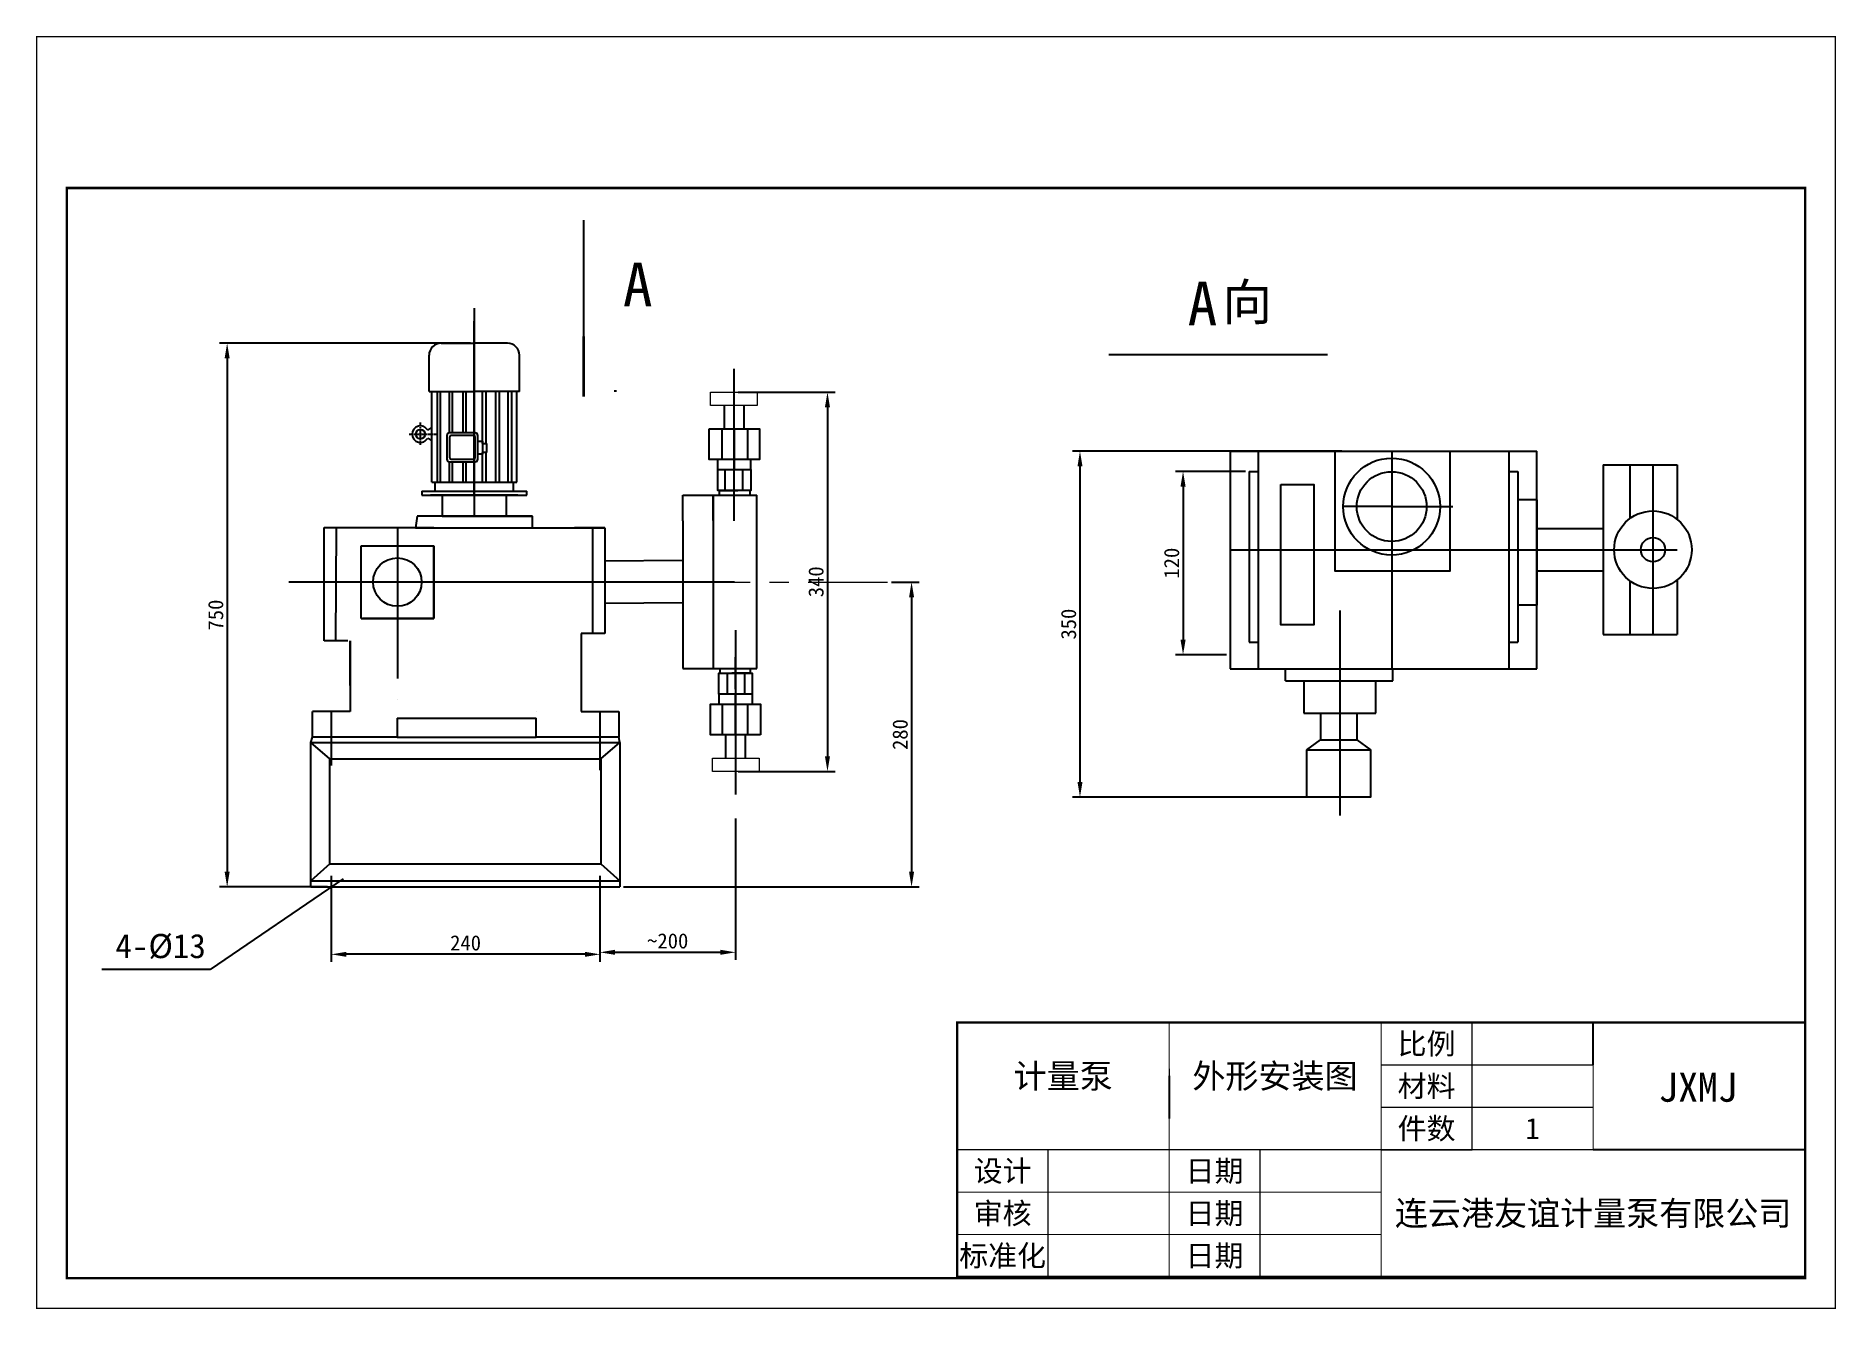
# Model space of a CAD drawing. Header units: millimetres. Extents: x 31 to 328, y 15 to 225.
import ezdxf
from ezdxf.enums import TextEntityAlignment as Align

# ---------------------------------------------------------------- set-up
doc = ezdxf.new("R2010")
doc.units = ezdxf.units.MM
doc.header["$PDMODE"] = 35
doc.linetypes.add('CENTER', pattern=[0.82, 0.7, -0.04, 0.04, -0.04])
doc.linetypes.add('CENTER2', pattern=[28.575, 19.05, -3.175, 3.175, -3.175])
for name, color, linetype, lineweight in [('01-轮廓线', 7, 'Continuous', 35), ('02-中心线', 1, 'CENTER2', 15), ('04-标注', 3, 'Continuous', 20)]:
    doc.layers.add(name, color=color, linetype=linetype, lineweight=lineweight)
for name, color, linetype in [('05-文字', 5, 'Continuous'), ('2', 4, 'Continuous'), ('5', 1, 'CENTER')]:
    doc.layers.add(name, color=color, linetype=linetype)
doc.styles.add('S', font='SimSun.ttf')
doc.dimstyles.new('ISO-25', dxfattribs={"dimtxt": 2.5, "dimasz": 2.5, "dimexe": 1.25, "dimexo": 0.625, "dimtad": 1, "dimtxsty": 'Standard', "dimcen": 2.5, "dimadec": 0, "dimazin": 0, "dimtfac": 1, "dimtmove": 0, "dimatfit": 3, "dimfxl": 0, "dimarcsym": 0})

# ---------------------------------------------------------------- blocks, each defined once
blk = doc.blocks.new('*D9')
at = {"color": 0, "lineweight": -2}
for p, q in [((79.59, 86.7), (79.59, 72.47)), ((123.96, 86.7), (123.96, 72.47)), ((121.46, 73.72), (82.09, 73.72))]:
    blk.add_line(p, q, dxfattribs=at)
at = {"color": 0}
for points in [[(82.09, 74.13), (82.09, 73.3), (79.59, 73.72)], [(121.46, 74.13), (121.46, 73.3), (123.96, 73.72)]]:
    blk.add_solid(points, dxfattribs=at)
at = {"layer": 'Defpoints', "color": 0}
for p in [(79.59, 87.33), (123.96, 87.33), (79.59, 73.72)]:
    blk.add_point(p, dxfattribs=at)
at = {"color": 0, "insert": (101.77, 75.59), "char_height": 2.5, "attachment_point": 5}
blk.add_mtext('\\A1;240', dxfattribs=at)
blk = doc.blocks.new('*D11')
at = {"color": 0, "lineweight": -2}
for p, q in [((146.33, 96.16), (146.33, 72.8)), ((123.96, 77.12), (123.96, 72.8)), ((126.46, 74.05), (143.83, 74.05))]:
    blk.add_line(p, q, dxfattribs=at)
at = {"color": 0}
for points in [[(126.46, 74.47), (126.46, 73.63), (123.96, 74.05)], [(143.83, 74.47), (143.83, 73.63), (146.33, 74.05)]]:
    blk.add_solid(points, dxfattribs=at)
at = {"layer": 'Defpoints', "color": 0}
for p in [(146.33, 96.79), (123.96, 77.75), (146.33, 74.05)]:
    blk.add_point(p, dxfattribs=at)
at = {"color": 0, "insert": (135.14, 75.92), "char_height": 2.5, "attachment_point": 5}
blk.add_mtext('\\A1;~200', dxfattribs=at)
blk = doc.blocks.new('*D12')
at = {"color": 0, "lineweight": -2}
for p, q in [((246.45, 156.8), (201.96, 156.8)), ((203.21, 154.3), (203.21, 102.18)), ((246.47, 99.68), (201.96, 99.68))]:
    blk.add_line(p, q, dxfattribs=at)
at = {"color": 0}
for points in [[(202.8, 154.3), (203.63, 154.3), (203.21, 156.8)], [(202.8, 102.18), (203.63, 102.18), (203.21, 99.68)]]:
    blk.add_solid(points, dxfattribs=at)
at = {"layer": 'Defpoints', "color": 0}
for p in [(247.07, 156.8), (203.21, 99.68), (247.1, 99.68)]:
    blk.add_point(p, dxfattribs=at)
at = {"color": 0, "insert": (201.34, 128.24), "char_height": 2.5, "attachment_point": 5, "rotation": 90}
blk.add_mtext('\\A1;350', dxfattribs=at)
blk = doc.blocks.new('*D27')
at = {"color": 0, "lineweight": -2}
for p, q in [((146.77, 166.56), (162.77, 166.56)), ((161.52, 164.06), (161.52, 106.4)), ((146.77, 103.9), (162.77, 103.9))]:
    blk.add_line(p, q, dxfattribs=at)
at = {"color": 0}
for points in [[(161.1, 164.06), (161.93, 164.06), (161.52, 166.56)], [(161.1, 106.4), (161.93, 106.4), (161.52, 103.9)]]:
    blk.add_solid(points, dxfattribs=at)
at = {"layer": 'Defpoints', "color": 0}
for p in [(146.14, 166.56), (146.14, 103.9), (161.52, 103.9)]:
    blk.add_point(p, dxfattribs=at)
at = {"color": 0, "insert": (159.64, 135.23), "char_height": 2.5, "attachment_point": 5, "rotation": 90}
blk.add_mtext('\\A1;340', dxfattribs=at)
blk = doc.blocks.new('*D33')
at = {"color": 0, "lineweight": -2}
for p, q in [((230.52, 153.45), (218.98, 153.45)), ((220.23, 150.95), (220.23, 125.68)), ((227.41, 123.18), (218.98, 123.18))]:
    blk.add_line(p, q, dxfattribs=at)
at = {"color": 0}
for points in [[(219.81, 150.95), (220.65, 150.95), (220.23, 153.45)], [(219.81, 125.68), (220.65, 125.68), (220.23, 123.18)]]:
    blk.add_solid(points, dxfattribs=at)
at = {"layer": 'Defpoints', "color": 0}
for p in [(231.15, 153.45), (220.23, 123.18), (228.03, 123.18)]:
    blk.add_point(p, dxfattribs=at)
at = {"color": 0, "insert": (218.35, 138.31), "char_height": 2.5, "attachment_point": 5, "rotation": 90}
blk.add_mtext('\\A1;120', dxfattribs=at)
blk = doc.blocks.new('*D34')
at = {"color": 0, "lineweight": -2}
for p, q in [((102.57, 174.63), (61.15, 174.63)), ((62.4, 172.13), (62.4, 87.34)), ((78.96, 84.84), (61.15, 84.84))]:
    blk.add_line(p, q, dxfattribs=at)
at = {"color": 0}
for points in [[(61.98, 172.13), (62.81, 172.13), (62.4, 174.63)], [(61.98, 87.34), (62.81, 87.34), (62.4, 84.84)]]:
    blk.add_solid(points, dxfattribs=at)
at = {"layer": 'Defpoints', "color": 0}
for p in [(103.2, 174.63), (62.4, 84.84), (79.59, 84.84)]:
    blk.add_point(p, dxfattribs=at)
at = {"color": 0, "insert": (60.52, 129.74), "char_height": 2.5, "attachment_point": 5, "rotation": 90}
blk.add_mtext('\\A1;750', dxfattribs=at)
blk = doc.blocks.new('*D35')
at = {"color": 0, "lineweight": -2}
for p, q in [((172.07, 135.18), (176.65, 135.18)), ((175.4, 132.68), (175.4, 87.34)), ((127.85, 84.84), (176.65, 84.84))]:
    blk.add_line(p, q, dxfattribs=at)
at = {"color": 0}
for points in [[(174.99, 132.68), (175.82, 132.68), (175.4, 135.18)], [(174.99, 87.34), (175.82, 87.34), (175.4, 84.84)]]:
    blk.add_solid(points, dxfattribs=at)
at = {"layer": 'Defpoints', "color": 0}
for p in [(171.44, 135.18), (127.22, 84.84), (175.4, 84.84)]:
    blk.add_point(p, dxfattribs=at)
at = {"color": 0, "insert": (173.53, 110.01), "char_height": 2.5, "attachment_point": 5, "rotation": 90}
blk.add_mtext('\\A1;280', dxfattribs=at)

msp = doc.modelspace()

# ---------------------------------------------------------------- linework, layer by layer
at = {"color": 0}
for p, q in [((121.235, 194.938), (121.235, 175.752)), ((103.198, 180.414), (103.198, 146.04)), ((103.198, 149.526), (103.198, 178.287)), ((207.983, 172.775), (244.089, 172.775)), ((146.14, 149.508), (146.14, 170.38)), ((126.681, 166.732), (126.292, 166.732)), ((146.14, 160.506), (146.14, 168.073)), ((144.52, 160.506), (144.52, 164.36)), ((147.76, 160.506), (147.76, 164.36)), ((144.158, 155.449), (144.158, 160.506)), ((146.14, 160.506), (146.14, 153.763)), ((148.347, 155.449), (148.347, 160.506)), ((146.14, 145.323), (146.14, 159.033)), ((143.409, 153.763), (143.409, 155.449)), ((148.872, 153.763), (148.872, 155.449)), ((228.035, 156.795), (228.035, 120.878)), ((228.035, 156.795), (274.02, 156.795)), ((232.649, 156.795), (232.649, 120.878)), ((254.677, 156.795), (254.677, 140.531)), ((254.677, 156.795), (254.677, 120.878)), ((267.116, 156.795), (278.634, 156.795)), ((274.02, 156.795), (274.02, 120.878)), ((278.634, 120.878), (278.634, 156.795)), ((144.574, 153.763), (144.574, 150.311)), ((147.466, 153.763), (147.466, 150.311)), ((231.149, 153.452), (231.149, 125.27)), ((231.149, 153.452), (231.149, 125.27)), ((231.149, 153.452), (232.649, 153.452)), ((274.02, 153.452), (275.52, 153.452)), ((275.52, 153.452), (275.52, 125.27)), ((289.603, 154.531), (289.603, 126.531)), ((289.603, 154.531), (301.81, 154.531)), ((294.011, 154.531), (294.011, 145.675)), ((297.818, 154.531), (297.818, 126.531)), ((301.81, 154.531), (301.81, 145.533)), ((94.526, 150.219), (94.526, 149.526)), ((110.398, 149.526), (95.998, 149.526)), ((97.917, 149.526), (97.917, 146.04)), ((108.541, 146.04), (108.541, 149.526)), ((111.871, 149.526), (111.871, 150.219)), ((137.64, 145.316), (137.64, 149.508)), ((137.64, 149.508), (149.503, 149.508)), ((142.64, 145.368), (142.64, 149.508)), ((142.64, 149.508), (142.64, 120.933)), ((143.644, 150.311), (143.644, 149.508)), ((143.842, 150.311), (146.722, 150.311)), ((148.682, 150.311), (148.682, 149.508)), ((148.682, 149.508), (149.847, 149.508)), ((149.847, 120.933), (149.847, 149.508)), ((278.634, 148.744), (275.52, 148.744)), ((278.634, 148.744), (275.52, 148.744)), ((278.634, 148.744), (278.634, 131.345)), ((93.756, 146.04), (93.518, 144.135)), ((97.917, 146.04), (93.756, 146.04)), ((93.756, 146.04), (93.756, 146.04)), ((93.756, 146.04), (93.756, 146.04)), ((97.917, 146.04), (107.581, 146.04)), ((97.917, 146.04), (97.917, 146.04)), ((97.917, 146.04), (112.813, 146.04)), ((112.813, 146.04), (97.917, 146.04)), ((97.917, 146.04), (97.917, 146.04)), ((107.581, 146.04), (107.581, 146.04)), ((107.581, 146.04), (107.581, 146.04)), ((107.581, 146.04), (108.541, 146.04)), ((112.813, 144.135), (112.813, 146.04)), ((254.677, 147.646), (246.677, 147.646)), ((254.677, 147.646), (264.76, 147.646)), ((78.418, 125.506), (78.418, 144.175)), ((96.506, 144.135), (78.418, 144.135)), ((80.364, 125.506), (80.449, 144.165)), ((90.506, 144.135), (90.506, 119.283)), ((93.518, 144.135), (112.813, 144.135)), ((107.22, 144.135), (124.735, 144.135)), ((124.735, 144.135), (119.735, 144.135)), ((124.735, 144.135), (122.735, 144.135)), ((122.789, 126.673), (122.789, 144.135)), ((124.735, 144.135), (124.735, 126.673)), ((124.735, 144.135), (124.735, 142.135)), ((137.64, 145.316), (137.64, 125.315)), ((142.64, 145.368), (142.64, 125.367)), ((278.634, 144.031), (289.603, 144.031)), ((84.506, 129.182), (84.506, 141.182)), ((84.506, 141.182), (96.506, 141.182)), ((96.506, 129.182), (96.506, 141.182)), ((96.506, 141.182), (96.506, 129.182)), ((122.789, 126.673), (122.789, 142.135)), ((122.789, 142.135), (122.789, 142.135)), ((228.035, 140.531), (301.81, 140.531)), ((124.699, 138.681), (137.64, 138.816)), ((278.634, 137.031), (289.603, 137.031)), ((146.142, 135.182), (72.58, 135.182)), ((294.011, 135.386), (294.011, 126.531)), ((301.81, 135.528), (301.81, 126.531)), ((124.771, 131.682), (137.64, 131.815)), ((278.634, 131.345), (275.52, 131.345)), ((84.506, 129.182), (96.506, 129.182)), ((96.506, 129.182), (84.772, 129.182)), ((137.64, 128.077), (137.64, 120.933)), ((246.108, 130.506), (246.108, 96.621)), ((82.31, 125.506), (78.418, 125.506)), ((82.699, 118.116), (82.699, 125.506)), ((82.699, 125.506), (82.699, 113.838)), ((124.735, 126.673), (120.843, 126.673)), ((120.843, 126.673), (120.843, 113.838)), ((146.328, 127.229), (146.328, 107.666)), ((231.149, 125.27), (232.649, 125.27)), ((274.02, 125.27), (275.52, 125.27)), ((289.603, 126.531), (301.81, 126.531)), ((146.328, 117.502), (146.328, 122.801)), ((137.64, 120.933), (149.847, 120.933)), ((143.786, 120.151), (143.786, 120.954)), ((145.002, 116.699), (145.002, 120.151)), ((148.626, 120.151), (145.746, 120.151)), ((146.328, 120.954), (146.328, 100.083)), ((147.894, 116.699), (147.894, 120.151)), ((148.824, 120.151), (148.824, 120.954)), ((228.035, 120.878), (274.02, 120.878)), ((237.143, 118.878), (237.143, 120.878)), ((237.143, 120.878), (237.143, 120.878)), ((254.878, 118.878), (254.878, 120.878)), ((274.02, 120.878), (278.634, 120.878)), ((143.596, 116.699), (143.596, 115.014)), ((146.328, 109.956), (146.328, 116.699)), ((149.059, 116.699), (149.059, 115.014)), ((237.143, 118.878), (254.878, 118.878)), ((240.146, 118.878), (240.146, 116.905)), ((240.146, 116.905), (240.146, 113.564)), ((252.07, 113.564), (252.07, 118.878)), ((76.472, 113.838), (76.472, 113.838)), ((76.472, 109.56), (76.472, 113.838)), ((82.699, 113.838), (76.472, 113.838)), ((79.585, 113.838), (79.585, 104.893)), ((90.484, 115.838), (90.484, 115.838)), ((113.448, 113.838), (113.448, 113.838)), ((120.843, 113.838), (127.07, 113.838)), ((123.957, 113.838), (123.957, 104.115)), ((127.07, 113.838), (127.07, 109.56)), ((144.121, 115.014), (144.121, 109.956)), ((148.31, 115.014), (148.31, 109.956)), ((240.146, 113.564), (252.07, 113.564)), ((242.91, 113.564), (242.91, 109.133)), ((248.91, 113.564), (248.91, 109.133)), ((90.484, 112.699), (90.484, 109.56)), ((90.484, 112.699), (113.448, 112.699)), ((113.448, 109.56), (113.448, 112.699)), ((76.217, 108.7), (76.472, 109.56)), ((76.217, 108.7), (127.22, 108.7)), ((79.355, 106.012), (76.217, 108.7)), ((76.217, 84.842), (76.217, 108.7)), ((90.484, 109.56), (76.472, 109.56)), ((90.484, 109.56), (113.448, 109.56)), ((127.07, 109.56), (113.448, 109.56)), ((124.081, 106.012), (127.22, 108.7)), ((127.22, 108.7), (127.07, 109.56)), ((127.22, 108.7), (127.22, 84.842)), ((144.708, 109.956), (144.708, 106.102)), ((146.328, 109.956), (146.328, 102.39)), ((147.948, 109.956), (147.948, 106.102)), ((240.681, 107.477), (242.91, 109.133)), ((242.91, 109.133), (248.91, 109.133)), ((248.91, 109.133), (251.183, 107.477)), ((79.355, 88.664), (79.355, 106.012)), ((79.355, 106.012), (124.081, 106.012)), ((124.081, 106.012), (124.08, 90.03)), ((79.355, 88.664), (79.355, 89.938)), ((124.08, 90.03), (124.08, 88.664)), ((79.355, 88.664), (76.217, 85.85)), ((79.355, 88.664), (124.08, 88.664)), ((124.08, 88.664), (127.22, 85.85)), ((81.545, 86.179), (59.595, 71.205)), ((76.217, 85.85), (127.22, 85.85)), ((76.217, 84.842), (127.22, 84.842)), ((59.595, 71.205), (41.691, 71.205))]:
    msp.add_line(p, q, dxfattribs=at)
for points, const_width in [([(30.938, 15.253), (327.938, 15.253), (327.938, 225.253), (30.938, 225.253)], 0.2), ([(35.938, 20.253), (322.938, 20.253), (322.938, 200.253), (35.938, 200.253)], 0.4), ([(182.938, 20.453), (322.938, 20.453), (322.938, 62.453), (182.938, 62.453)], 0.4)]:
    msp.add_lwpolyline(points, close=True, dxfattribs=dict(const_width=const_width))
for points in [[(142.003, 160.506), (150.278, 160.506), (150.278, 155.449), (142.003, 155.449)], [(245.366, 156.795), (264.286, 156.795), (264.286, 136.998), (245.366, 136.998)], [(143.409, 153.763), (148.872, 153.763), (148.872, 150.311), (143.409, 150.311)], [(236.368, 151.303), (241.807, 151.303), (241.807, 128.145), (236.368, 128.145)], [(149.059, 116.699), (143.596, 116.699), (143.596, 120.151), (149.059, 120.151)], [(150.465, 109.956), (142.19, 109.956), (142.19, 115.014), (150.465, 115.014)], [(240.681, 107.477), (251.183, 107.477), (251.183, 99.68), (240.681, 99.68)]]:
    msp.add_lwpolyline(points, close=True, dxfattribs=at)
msp.add_lwpolyline([(217.938, 62.453, 0.2, 0.2, 0), (217.938, 20.453, 0.2, 0.2, 0)], format="xyseb")
at = {"const_width": 0.2}
for points in [[(252.938, 62.453), (252.938, 20.453)], [(267.938, 62.453), (267.938, 41.453)], [(287.938, 62.453), (287.938, 41.453)], [(287.938, 55.453), (252.938, 55.453)], [(287.938, 48.453), (252.938, 48.453)], [(322.938, 41.453), (182.938, 41.453)], [(197.938, 41.453), (197.938, 20.453)], [(232.938, 41.453), (232.938, 20.453)], [(252.938, 34.453), (182.938, 34.453)], [(252.938, 27.453), (182.938, 27.453)]]:
    msp.add_lwpolyline(points, dxfattribs=at)
at = {"color": 0}
for centre, radius in [((254.677, 147.646), 8), ((254.677, 147.646), 5.764), ((254.677, 147.646), 5.764), ((297.818, 140.531), 6.4), ((297.818, 140.531), 2), ((90.506, 135.182), 4)]:
    msp.add_circle(centre, radius, dxfattribs=at)
at = {"layer": '01-轮廓线', "color": 0}
msp.add_line((121.235, 175.752), (121.235, 165.829), dxfattribs=at)
at = {"layer": '02-中心线', "color": 0}
msp.add_line((72.58, 135.182), (171.441, 135.182), dxfattribs=at)
at = {"layer": '04-标注'}
msp.add_line((322.938, 200.253), (322.938, 200.253), dxfattribs=at)
at = {"layer": '04-标注', "color": 0}
for p, q in [((182.938, 62.453), (182.938, 62.453)), ((182.938, 62.453), (182.938, 54.828)), ((217.938, 54.828), (217.938, 50.136)), ((217.938, 54.828), (217.938, 46.598)), ((217.938, 50.136), (217.938, 46.598)), ((252.938, 41.453), (267.938, 41.453)), ((252.938, 41.453), (267.938, 41.453))]:
    msp.add_line(p, q, dxfattribs=at)
for points in [[(142.21, 166.562), (149.922, 166.562), (149.922, 164.36), (142.21, 164.36)], [(150.258, 103.9), (142.546, 103.9), (142.546, 106.102), (150.258, 106.102)]]:
    msp.add_lwpolyline(points, close=True, dxfattribs=at)
at = {"layer": '05-文字', "color": 0}
for p, q in [((287.938, 55.453), (287.938, 62.453)), ((217.938, 53.673), (217.938, 46.598)), ((322.938, 41.453), (287.938, 41.453))]:
    msp.add_line(p, q, dxfattribs=at)
at = {"layer": '2', "color": 0}
for p, q in [((95.741, 166.675), (95.741, 172.646)), ((97.725, 174.63), (103.198, 174.63)), ((108.671, 174.63), (103.198, 174.63)), ((110.655, 166.675), (110.655, 172.646)), ((95.741, 166.675), (103.198, 166.675)), ((96.175, 151.69), (96.175, 166.675)), ((97.063, 166.675), (97.063, 151.69)), ((97.612, 151.69), (97.612, 166.675)), ((99.066, 166.675), (99.066, 159.823)), ((99.615, 159.827), (99.615, 166.675)), ((101.293, 166.675), (101.293, 159.827)), ((101.842, 159.827), (101.842, 166.675)), ((110.655, 166.675), (103.198, 166.675)), ((104.555, 158.085), (104.555, 166.675)), ((105.104, 166.675), (105.104, 158.085)), ((106.782, 151.69), (106.782, 166.675)), ((107.331, 166.675), (107.331, 151.69)), ((108.785, 151.69), (108.785, 166.675)), ((109.333, 166.675), (109.333, 151.69)), ((110.221, 151.69), (110.221, 166.675)), ((95.509, 160.262), (96.175, 160.696)), ((95.509, 158.955), (96.175, 158.521)), ((98.685, 159.393), (98.685, 155.478)), ((103.35, 159.827), (99.119, 159.827)), ((99.119, 159.133), (99.119, 155.739)), ((103.089, 159.393), (99.379, 159.393)), ((103.35, 155.739), (103.35, 159.133)), ((103.783, 155.478), (103.783, 159.393)), ((103.783, 158.477), (104.542, 158.477)), ((104.542, 158.477), (104.542, 156.29)), ((104.542, 158.085), (105.245, 158.085)), ((105.245, 158.085), (105.245, 156.584)), ((99.066, 155.048), (99.066, 151.69)), ((99.119, 155.045), (103.35, 155.045)), ((99.379, 155.478), (103.089, 155.478)), ((99.615, 151.69), (99.615, 155.045)), ((101.293, 155.005), (101.293, 151.69)), ((101.842, 151.69), (101.842, 155.005)), ((104.542, 156.29), (103.783, 156.29)), ((105.245, 156.584), (104.542, 156.584)), ((104.555, 151.69), (104.555, 156.584)), ((105.104, 156.584), (105.104, 151.69)), ((96.175, 151.69), (110.221, 151.69)), ((96.743, 150.219), (96.743, 151.69)), ((109.653, 150.219), (109.653, 151.69)), ((94.526, 150.219), (111.871, 150.219)), ((94.526, 149.526), (111.871, 149.526))]:
    msp.add_line(p, q, dxfattribs=at)
msp.add_circle((94.314, 159.609), 0.768, dxfattribs=at)
for centre, radius, start, end in [((97.725, 172.646), 1.984, 90, 180), ((108.671, 172.646), 1.984, 0, 90), ((94.314, 159.609), 1.362, 28.65939, 331.34061), ((99.119, 159.393), 0.434, 90, 180), ((99.379, 159.133), 0.26, 90, 180), ((103.089, 159.133), 0.26, 360, 90), ((103.35, 159.393), 0.434, 0, 90), ((99.119, 155.478), 0.434, 180, 270), ((99.379, 155.739), 0.26, 180, 270), ((103.089, 155.739), 0.26, 270, 360), ((103.35, 155.478), 0.434, 270, 0)]:
    msp.add_arc(centre, radius, start, end, dxfattribs=at)
at = {"layer": '5', "color": 0}
for p, q in [((94.314, 157.847), (94.314, 161.523)), ((92.465, 159.609), (97.162, 159.609))]:
    msp.add_line(p, q, dxfattribs=at)

# ---------------------------------------------------------------- texts
at = {"color": 0, "style": 'S'}
for s, height, p in [('A', 7.2, (130.187, 184.306)), ('A', 7.2, (223.434, 181.165)), ('向', 6, (230.822, 181.421)), ('4-%%c13', 4, (51.422, 75.094)), ('JXMJ', 4.8, (305.251, 51.775))]:
    msp.add_text(s, height=height, dxfattribs=at).set_placement(p, align=Align.MIDDLE_CENTER)
at = {"style": 'S'}
for s, height, p in [('比例', 3.5, (260.438, 58.953)), ('材料', 3.5, (260.438, 51.953)), ('件数', 3.5, (260.438, 44.953)), ('设计', 3.5, (190.438, 37.953)), ('日期', 3.5, (225.438, 37.953)), ('审核', 3.5, (190.438, 30.953)), ('日期', 3.5, (225.438, 30.953)), ('连云港友谊计量泵有限公司', 4, (287.938, 30.953)), ('标准化', 3.5, (190.438, 23.953)), ('日期', 3.5, (225.438, 23.953))]:
    msp.add_text(s, height=height, dxfattribs=at).set_placement(p, align=Align.MIDDLE_CENTER)
at = {"layer": '04-标注', "color": 0, "style": 'S'}
for s, height, p in [('计量泵', 4, (200.438, 53.617)), ('外形安装图', 4, (235.406, 53.617)), ('1', 3.5, (277.938, 44.953))]:
    msp.add_text(s, height=height, dxfattribs=at).set_placement(p, align=Align.MIDDLE_CENTER)

# ---------------------------------------------------------------- dimensions: what is measured, and where the dimension line sits
at = {"color": 0}
for base, p1, p2, text, picture, middle in [((62.395, 84.842), (103.198, 174.63), (79.585, 84.842), '750', '*D34', (60.52, 129.736)), ((161.518, 103.9), (146.14, 166.562), (146.14, 103.9), '340', '*D27', (159.643, 135.231)), ((203.212, 99.68), (247.073, 156.795), (247.096, 99.68), '350', '*D12', (201.337, 128.238)), ((220.229, 123.177), (231.149, 153.452), (228.035, 123.177), '120', '*D33', (218.354, 138.314)), ((175.402, 84.842), (171.441, 135.182), (127.22, 84.842), '280', '*D35', (173.527, 110.012))]:
    dim = msp.add_linear_dim(base=base, p1=p1, p2=p2, angle=90, text=text, dimstyle='ISO-25', override={"dimtp": -0.009, "dimtm": 0.034, "dimtfac": 0.5, "dimtolj": 1}, dxfattribs=at)
    dim.commit()
    dim.dimension.update_dxf_attribs({"geometry": picture, "text_midpoint": middle})
for base, p1, p2, text, picture, middle in [((146.328, 74.05), (123.957, 77.745), (146.328, 96.788), '~200', '*D11', (135.142, 75.925)), ((79.585, 73.716), (123.957, 87.328), (79.585, 87.328), '240', '*D9', (101.771, 75.591))]:
    dim = msp.add_linear_dim(base=base, p1=p1, p2=p2, text=text, dimstyle='ISO-25', override={"dimtp": -0.009, "dimtm": 0.034, "dimtfac": 0.5, "dimtolj": 1}, dxfattribs=at)
    dim.commit()
    dim.dimension.update_dxf_attribs({"geometry": picture, "text_midpoint": middle})

doc.saveas('drawing.dxf')
